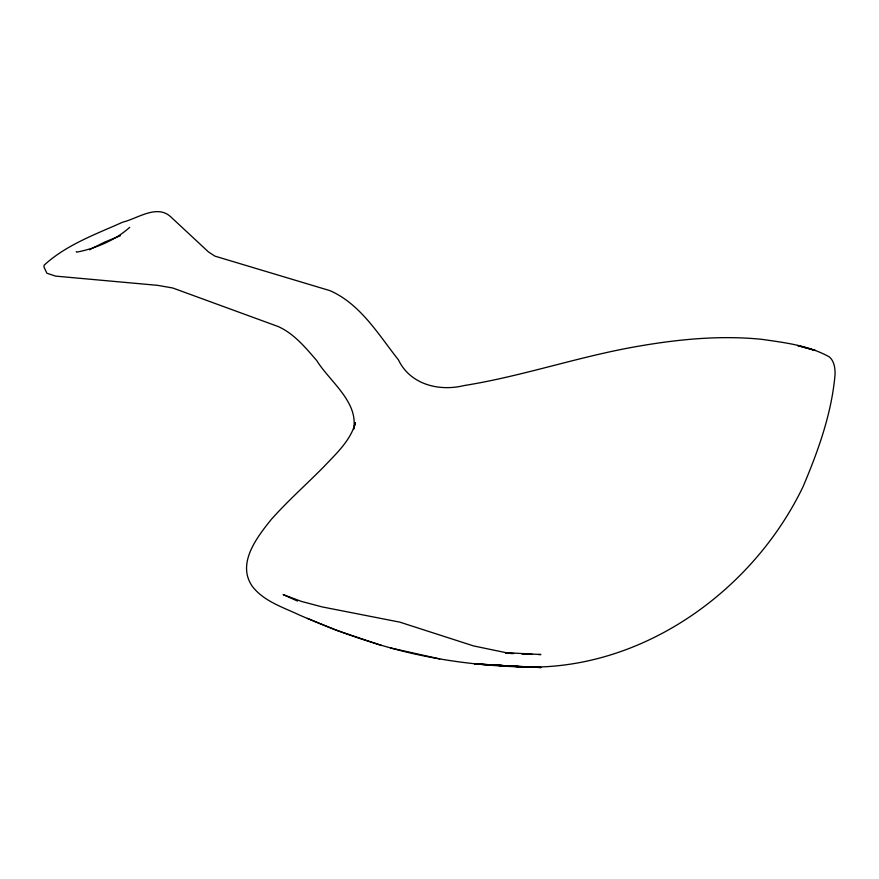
<?xml version="1.0" encoding="UTF-8"?>
<svg xmlns="http://www.w3.org/2000/svg" width="879" height="879" viewBox="0 0 879 879"><rect width="100%" height="100%" fill="white"/><g stroke="black" fill="none" stroke-linecap="round" stroke-linejoin="round"><path stroke-width="1.32" d="M129.729 227.342C115.501 240.132 95.525 248.559 76.693 252.152L76.22 251.636M89.559 249.812L91.482 248.735M92.438 248.186L104.689 242.088L120.313 235.759M538.366 654.492L540.882 654.536L506.029 652.679L473.671 645.955L399.824 622.145L322.274 606.939L301.431 601.412L283.104 594.578L297.454 601.038M532.465 654.394L521.895 654.053M527.202 667.095C644.285 668.941 753.325 590.205 803.12 486.537C818.217 450.817 831.666 413.515 835.05 374.608C835.171 368.367 834.402 361.368 829.446 356.973C808.966 345.48 784.54 342.579 761.555 339.305C719 335.042 676.083 339.481 634.144 346.974C576.899 357.193 521.61 376.355 464.167 385.551C439.126 391.715 410.251 384.584 398.451 359.896C378.552 334.756 360.588 304.112 330.075 290.685L214.894 256.119L208.455 251.921L170.416 216.52C156.649 204.203 137.355 218.64 122.851 222.112C95.745 234.275 66.211 244.801 44.115 265.216L43.95 266.974L46.884 273.237L55.608 276.116L157.671 285.345L172.778 288.004L278.225 326.559C294.135 333.69 305.507 347.634 316.671 360.5C329.669 381.475 358.929 402.164 353.512 429.293L355.468 422.59C350.545 440.753 335.954 453.872 323.494 467.101C306.189 484.56 287.785 500.92 271.413 519.28C256.965 537.256 236.055 563.9 252.68 586.842C264.183 601.324 282.598 607.125 298.706 614.707C328.625 627.881 359.39 639.22 390.88 648.021C435.347 660.349 481.154 666.051 527.202 667.095L482.033 664.414M495.273 665.227L541.156 667.546L489.065 664.887M490.68 664.821L474.33 663.777L520.851 666.776L493.405 664.996M505.601 653.086L512.347 653.526M505.722 653.053L513.786 653.558M439.709 658.92L390.88 648.021M381.695 645.516L336.778 630.452L307.43 618.333M815.272 350.446L797.627 345.535L815.272 350.446"/></g></svg>
